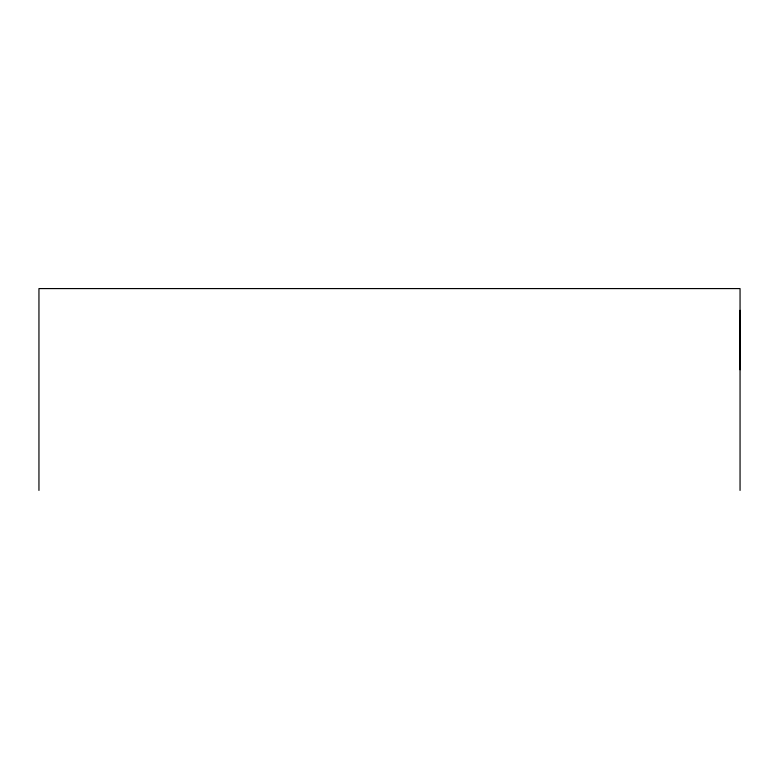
<?xml version="1.0" encoding="UTF-8"?>
<svg xmlns="http://www.w3.org/2000/svg" width="779" height="779" viewBox="0 0 779 779"><rect width="100%" height="100%" fill="white"/><g stroke="black" fill="none" stroke-linecap="round" stroke-linejoin="round"><path stroke-width="1.17" d="M740.05 369.762L740.05 310.334M740.05 490.419L740.05 288.581L38.95 288.581L38.95 490.419"/></g></svg>
